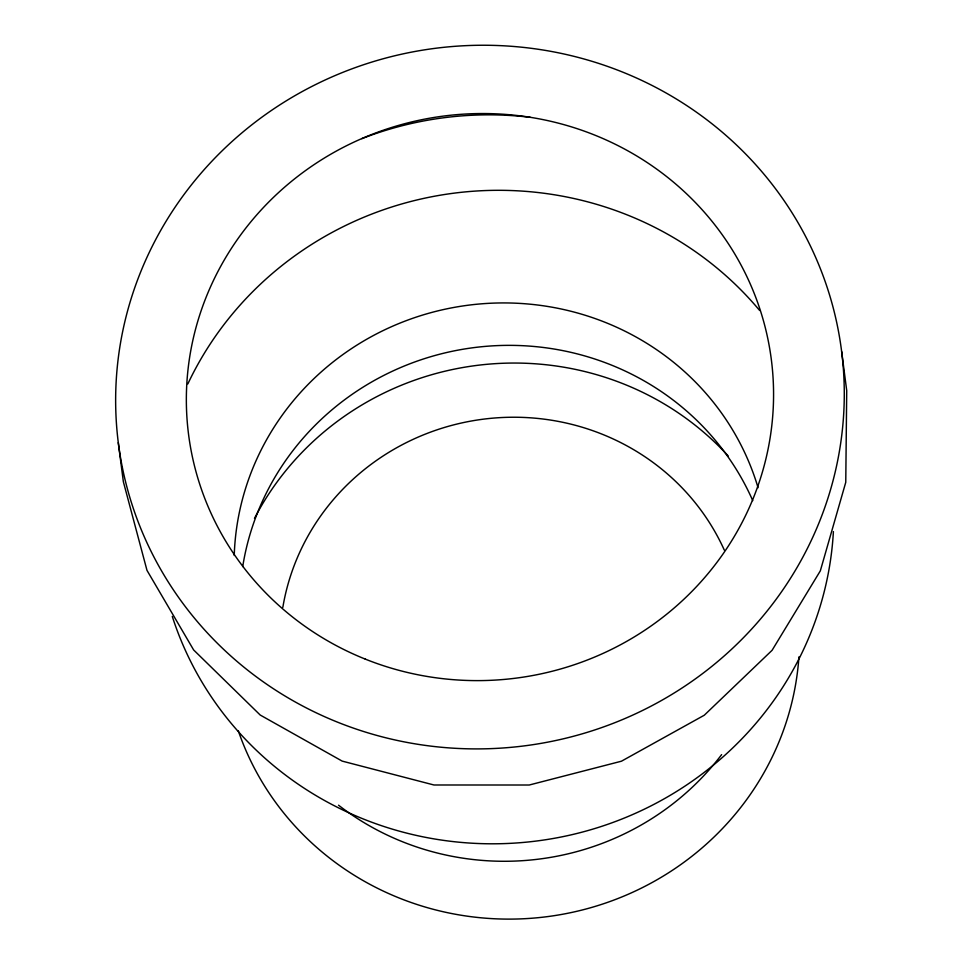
<?xml version="1.0" encoding="UTF-8"?>
<svg xmlns="http://www.w3.org/2000/svg" width="965" height="965" viewBox="0 0 965 965"><rect width="100%" height="100%" fill="white"/><g stroke="black" fill="none" stroke-linecap="round" stroke-linejoin="round"><path stroke-width="1.45" d="M841.637 351.513A364.541 351.622 -7.4 0 1 337.099 721.989A364.541 351.622 -7.4 0 1 261.141 117.73A364.541 351.622 -7.4 0 1 841.637 351.513L846.715 390.62L845.762 482.307L820.322 570.858L772.084 650.301L704.269 715.234L621.448 761.204L529.23 785.015L433.961 784.991L342.177 761.108L260.2 715.029L193.639 649.952L146.994 570.387L123.363 481.764L118.285 442.645M234.242 555.466A267.269 257.8 -7.4 0 1 468.182 305.217A267.269 257.8 -7.4 0 1 758.068 487.723M833.398 531.606A338.546 326.544 -7.4 0 1 537.059 840.949A338.546 326.544 -7.4 0 1 172.289 616.43M187.825 383.937A338.546 326.544 -7.4 0 1 759.66 310.489M282.841 607.323A231.926 223.711 -7.4 0 1 482.874 419.232A231.926 223.711 -7.4 0 1 724.281 550.05M361.827 138.658A338.546 326.544 -7.4 0 1 530.231 117.296M721.627 754.63A267.269 257.8 -7.4 0 1 338.534 805.196M242.722 566.564A267.269 257.8 -7.4 0 1 473.706 347.641A267.269 257.8 -7.4 0 1 752.748 500.63M798.924 656.9A288.065 277.86 -7.4 0 1 547.963 916.557A288.065 277.86 -7.4 0 1 238.283 730.734M254.483 518.386A288.065 277.86 -7.4 0 1 728.237 455.987M365.216 659.083A293.782 283.36 -7.4 0 0 771.385 359.957A293.782 283.36 -7.4 0 0 303.287 172.204A293.782 283.36 -7.4 0 0 365.216 659.083"/></g></svg>
